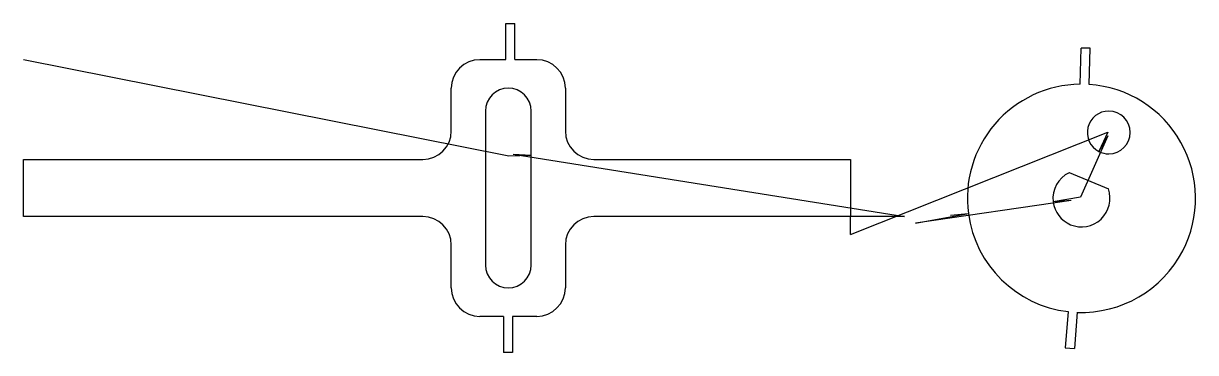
# Model space of a CAD drawing. Extents: x 1 to 4.24, y 0.9 to 1.81.
import ezdxf

# ---------------------------------------------------------------- set-up
doc = ezdxf.new("R2010")
doc.units = 0
doc.layers.get('0').update_dxf_attribs({"linetype": 'CONTINUOUS'})
for name, color, linetype in [('2', 7, 'CONTINUOUS'), ('3', 7, 'CONTINUOUS'), ('9', 7, 'CONTINUOUS')]:
    doc.layers.add(name, color=color, linetype=linetype)

msp = doc.modelspace()

# ---------------------------------------------------------------- linework, layer by layer
at = {"color": 0, "linetype": 'CONTINUOUS'}
for p, q in [((2.3318, 1.8087), (2.3568, 1.8087)), ((3.9449, 1.74), (3.92, 1.7407)), ((1, 1.7087), (2.3397, 1.4427)), ((3.2835, 1.2258), (3.9934, 1.5081)), ((3.9937, 1.4984), (3.9186, 1.3289)), ((2.3519, 1.4476), (3.4327, 1.2756)), ((3.8923, 1.3202), (3.4626, 1.2572)), ((3.8763, 0.9133), (3.9013, 0.9114)), ((2.3503, 0.9), (2.3253, 0.9))]:
    msp.add_line(p, q, dxfattribs=at)
at = {"layer": '2', "color": 2, "linetype": 'CONTINUOUS'}
for p, q in [((2.3318, 1.7087), (2.3318, 1.8087)), ((2.3568, 1.7087), (2.3568, 1.8087)), ((3.9172, 1.6407), (3.92, 1.7407)), ((3.9422, 1.6401), (3.9449, 1.74)), ((3.8841, 1.013), (3.8763, 0.9133)), ((3.909, 1.0111), (3.9013, 0.9114)), ((2.3253, 1), (2.3253, 0.9)), ((2.3503, 1), (2.3503, 0.9))]:
    msp.add_line(p, q, dxfattribs=at)
at = {"layer": '3', "color": 3, "linetype": 'CONTINUOUS'}
for p, q in [((2.2598, 1.7087), (2.3318, 1.7087)), ((2.3568, 1.7087), (2.4173, 1.7087)), ((2.1811, 1.5118), (2.1811, 1.6299)), ((2.4961, 1.6299), (2.4961, 1.5118)), ((2.2756, 1.5669), (2.2756, 1.1417)), ((2.4016, 1.4454), (2.4016, 1.5669)), ((1, 1.4331), (2.1024, 1.4331)), ((1, 1.2756), (1, 1.4331)), ((2.4016, 1.1417), (2.4016, 1.4454)), ((2.5748, 1.4331), (3.2835, 1.4331)), ((3.2835, 1.4331), (3.2835, 1.2756)), ((3.8865, 1.3967), (3.9952, 1.3517)), ((2.1024, 1.2756), (1, 1.2756)), ((3.2835, 1.2756), (2.5748, 1.2756)), ((2.1811, 1.0787), (2.1811, 1.1969)), ((2.4961, 1.1969), (2.4961, 1.0787)), ((2.3253, 1), (2.2598, 1)), ((2.4173, 1), (2.3503, 1))]:
    msp.add_line(p, q, dxfattribs=at)
for centre, radius, start, end in [((2.2598, 1.6299), 0.0787, 90, 180), ((2.4173, 1.6299), 0.0787, 0, 90), ((2.3386, 1.5669), 0.063, 0, 180), ((3.9209, 1.3258), 0.315, 90.676, 139.4858), ((3.9209, 1.3258), 0.315, 332.5309, 86.1281), ((3.9961, 1.5077), 0.0591, 90, 243), ((3.9961, 1.5077), 0.0591, 270, 90), ((3.9209, 1.3258), 0.315, 139.4858, 187.7148), ((2.1024, 1.5118), 0.0787, 270, 0), ((2.5748, 1.5118), 0.0787, 180, 270), ((3.9961, 1.5077), 0.0591, 243, 270), ((3.9209, 1.3258), 0.0787, 115.8694, 186.7552), ((3.9209, 1.3258), 0.0787, 247.5517, 19.234), ((3.9209, 1.3258), 0.0787, 186.7552, 247.5517), ((2.1024, 1.1969), 0.0787, 0, 90), ((2.5748, 1.1969), 0.0787, 90, 180), ((3.9209, 1.3258), 0.315, 187.7148, 263.2881), ((3.9209, 1.3258), 0.315, 267.8359, 332.5309), ((2.3386, 1.1417), 0.063, 180, 0), ((2.2598, 1.0787), 0.0787, 180, 270), ((2.4173, 1.0787), 0.0787, 270, 0)]:
    msp.add_arc(centre, radius, start, end, dxfattribs=at)
at = {"layer": '9', "color": 9, "linetype": 'CONTINUOUS'}
for p, q in [((3.9934, 1.5081), (3.9692, 1.4551)), ((3.9937, 1.4984), (3.9692, 1.4551)), ((2.3397, 1.4427), (2.4016, 1.4454)), ((2.3519, 1.4476), (2.4016, 1.4454)), ((3.9186, 1.3289), (3.8427, 1.3165)), ((3.8923, 1.3202), (3.8427, 1.3165)), ((3.4327, 1.2756), (3.2835, 1.2756)), ((3.2835, 1.2258), (3.2835, 1.2756)), ((3.4626, 1.2572), (3.6088, 1.2835)), ((3.5592, 1.279), (3.6088, 1.2835))]:
    msp.add_line(p, q, dxfattribs=at)

doc.saveas('drawing.dxf')
